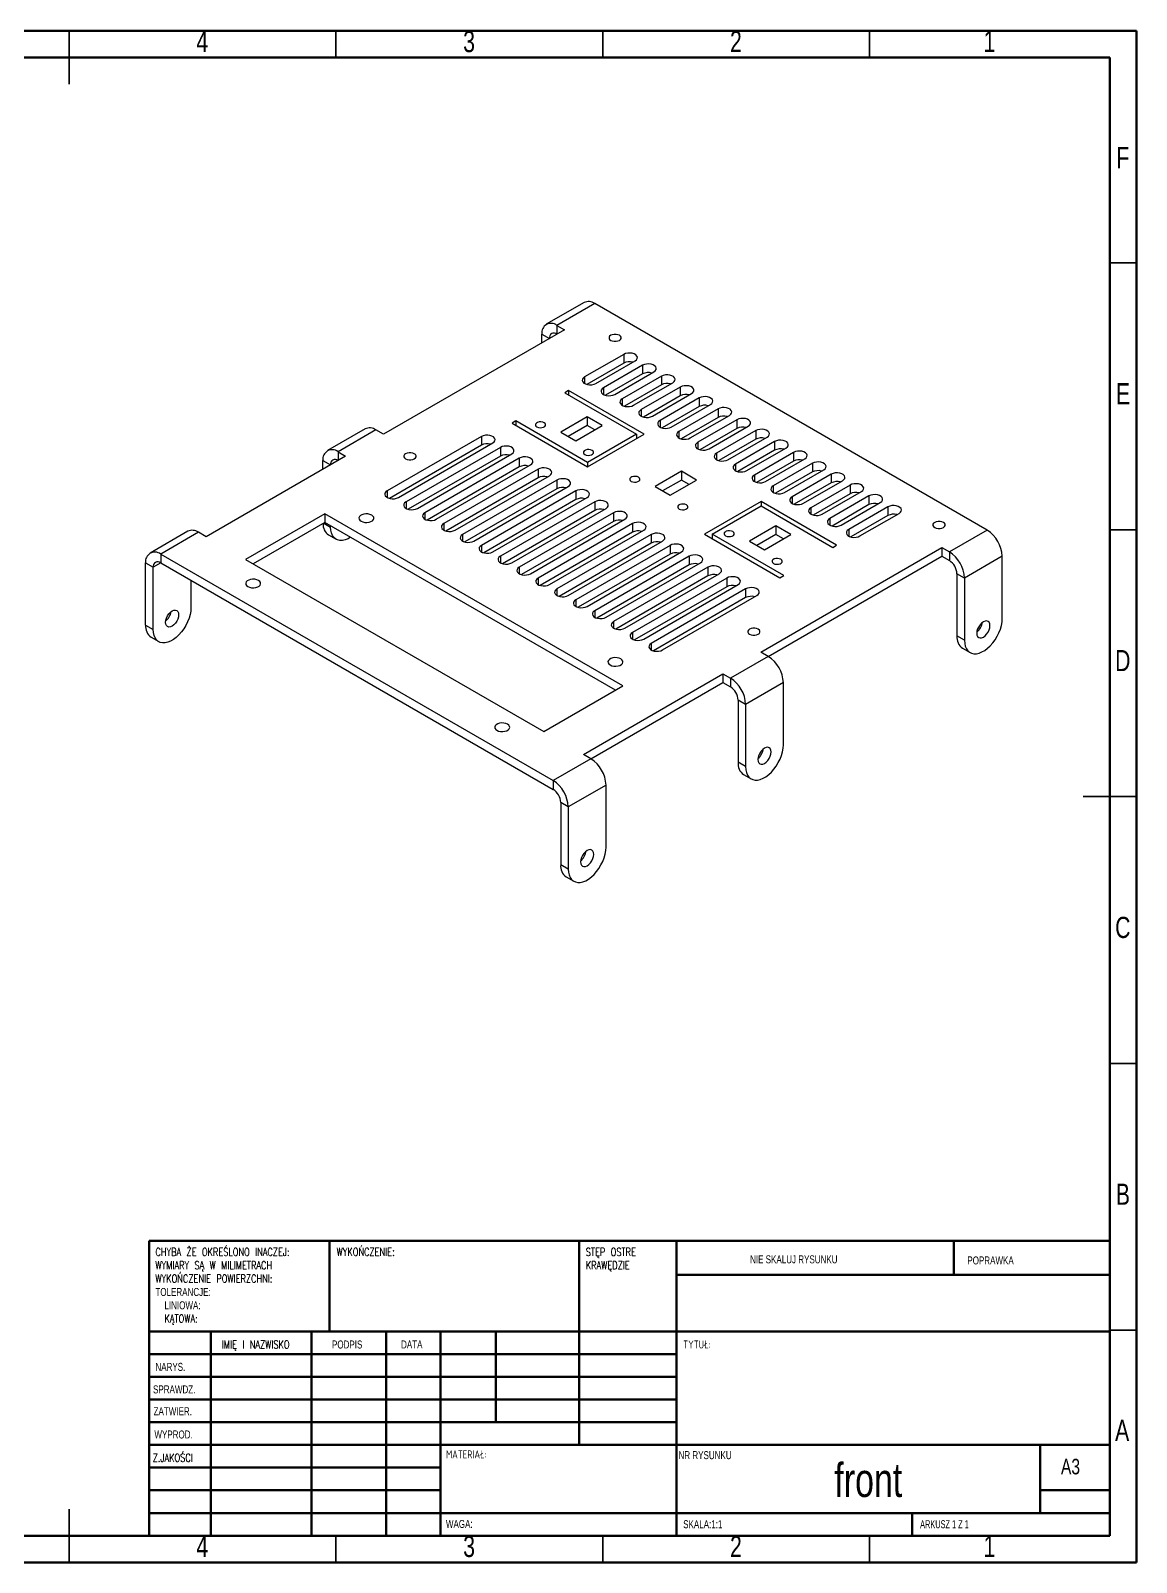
# Model space of a CAD drawing. Header units: millimetres. Extents: x 0 to 415, y 0 to 292.
# Drawn here: x 207.8 to 415, y 5 to 292 of the extents above; entities that cross this region are included whole.
import ezdxf

# ---------------------------------------------------------------- set-up
doc = ezdxf.new("R2010")
doc.units = ezdxf.units.MM
doc.styles.add('SLDTEXTSTYLE0', font='TXT', dxfattribs={"width": 0.75})
doc.styles.add('SLDTEXTSTYLE1', font='TXT', dxfattribs={"width": 0.75, "bigfont": 'bigfont'})
doc.styles.add('SLDTEXTSTYLE2', font='TXT', dxfattribs={"width": 0.6875})

# ---------------------------------------------------------------- blocks, each defined once
blk = doc.blocks.new('SW_NOTE_1')
at = {"color": 0, "linetype": 'Continuous', "lineweight": 0, "char_height": 1.5, "attachment_point": 1}
for s, insert, style in [('CHYBA ŻE OKREŚLONO INACZEJ:', (0, 1.93), 'SLDTEXTSTYLE1'), ('WYMIARY SĄ W MILIMETRACH', (0, -0.57), 'SLDTEXTSTYLE1'), ('WYKOŃCZENIE POWIERZCHNI:', (0, -3.07), 'SLDTEXTSTYLE1'), ('TOLERANCJE:', (0, -5.57), 'SLDTEXTSTYLE0'), ('LINIOWA:', (1.69, -8.07), 'SLDTEXTSTYLE0'), ('KĄTOWA:', (1.69, -10.57), 'SLDTEXTSTYLE1')]:
    blk.add_mtext(s, dxfattribs=dict(at, insert=insert, style=style))
blk = doc.blocks.new('SW_NOTE_2')
at = {"color": 0, "linetype": 'Continuous', "lineweight": 0, "char_height": 1.5, "attachment_point": 1, "style": 'SLDTEXTSTYLE1'}
for s, insert in [('STĘP OSTRE', (0, 1.93)), ('KRAWĘDZIE', (0, -0.57))]:
    blk.add_mtext(s, dxfattribs=dict(at, insert=insert))

msp = doc.modelspace()

# ---------------------------------------------------------------- linework, layer by layer
at = {"color": 7, "linetype": 'Continuous', "lineweight": 70}
for p, q in [((15, 292), (415, 292)), ((415, 292), (415, 5)), ((20, 287), (410, 287)), ((410, 287), (410, 10)), ((410, 10), (20, 10)), ((415, 5), (15, 5))]:
    msp.add_line(p, q, dxfattribs=at)
at = {"color": 7, "linetype": 'Continuous', "lineweight": 35}
for p, q in [((215, 292), (215, 282)), ((215, 287), (215, 292)), ((265, 287), (265, 292)), ((315, 287), (315, 292)), ((365, 287), (365, 292)), ((410, 248.5), (415, 248.5)), ((410, 198.5), (415, 198.5)), ((415, 148.5), (405, 148.5)), ((410, 148.5), (415, 148.5)), ((410, 98.5), (415, 98.5)), ((410, 48.5), (415, 48.5)), ((215, 5), (215, 15)), ((215, 10), (215, 5)), ((265, 10), (265, 5)), ((315, 10), (315, 5)), ((365, 10), (365, 5))]:
    msp.add_line(p, q, dxfattribs=at)
at = {"color": 7, "linetype": 'Continuous', "lineweight": 25}
for p, q in [((311.49495, 241.08087), (304.42388, 236.99883)), ((313.49478, 240.88284), (306.42372, 236.8008)), ((387.03389, 198.42962), (313.49478, 240.88284)), ((307.83793, 235.98439), (273.8968, 216.3906)), ((306.42372, 236.8008), (307.83793, 235.98439)), ((306.42372, 236.8008), (306.42372, 235.16798)), ((303.59529, 235.16745), (305.00904, 234.35131)), ((303.59529, 233.53517), (303.59529, 235.16745)), ((318.93336, 231.36814), (311.59174, 227.12991)), ((318.93336, 229.73506), (312.00626, 225.73613)), ((313.71306, 225.9053), (321.05468, 230.14353)), ((318.93336, 231.36814), (318.93336, 229.73506)), ((311.59174, 227.12991), (311.59174, 225.9053)), ((322.4689, 229.32712), (315.12727, 225.08889)), ((322.4689, 227.69404), (315.5418, 223.69511)), ((317.24859, 223.86428), (324.59022, 228.10251)), ((326.00443, 227.2861), (318.66281, 223.04787)), ((322.4689, 229.32712), (322.4689, 227.69404)), ((326.00443, 227.2861), (326.00443, 225.65302)), ((308.61575, 224.5955), (307.90864, 224.1873)), ((307.90864, 224.1873), (321.34367, 216.43142)), ((322.75788, 216.43142), (308.61575, 224.5955)), ((308.61575, 224.5955), (308.61575, 223.77909)), ((315.12727, 225.08889), (315.12727, 223.86428)), ((326.00443, 225.65302), (319.07733, 221.65409)), ((320.78413, 221.82326), (328.12575, 226.06149)), ((329.53996, 225.24508), (322.19834, 221.00685)), ((324.31966, 219.78224), (331.66128, 224.02047)), ((329.53996, 225.24508), (329.53996, 223.612)), ((318.66281, 223.04787), (318.66281, 221.82326)), ((329.53996, 223.612), (322.61287, 219.61307)), ((333.0755, 223.20406), (325.73387, 218.96583)), ((333.0755, 221.57098), (326.1484, 217.57205)), ((327.85519, 217.74122), (335.19682, 221.97945)), ((336.61103, 221.16304), (329.26941, 216.92481)), ((333.0755, 223.20406), (333.0755, 221.57098)), ((336.61103, 221.16304), (336.61103, 219.52996)), ((298.71625, 218.88064), (298.00914, 218.47244)), ((298.00914, 218.47244), (312.15128, 210.30836)), ((312.15128, 211.12477), (298.71625, 218.88064)), ((298.71625, 218.88064), (298.71625, 218.06423)), ((312.08057, 219.65623), (307.13082, 216.7988)), ((314.909, 218.02341), (312.08057, 219.65623)), ((312.08057, 219.65623), (312.08057, 218.02315)), ((322.19834, 221.00685), (322.19834, 219.78224)), ((325.73387, 218.96583), (325.73387, 217.74122)), ((336.61103, 219.52996), (329.68393, 215.53103)), ((331.39073, 215.7002), (338.73235, 219.93843)), ((340.14656, 219.12202), (332.80494, 214.88379)), ((340.14656, 219.12202), (340.14656, 217.48894)), ((270.48275, 217.40504), (263.41168, 213.323)), ((272.48259, 217.20701), (265.41152, 213.12497)), ((273.8968, 216.3906), (272.48259, 217.20701)), ((292.28158, 215.98239), (274.60391, 205.77729)), ((292.28158, 215.98239), (292.28158, 214.34931)), ((307.13082, 216.7988), (309.95925, 215.16599)), ((312.08057, 218.02315), (308.54527, 215.98226)), ((309.95925, 215.16599), (314.909, 218.02341)), ((313.49455, 217.20687), (312.08057, 218.02315)), ((321.34367, 216.43142), (312.15128, 211.12477)), ((312.15128, 210.30836), (322.75788, 216.43142)), ((321.34367, 216.43142), (321.34367, 215.61501)), ((329.26941, 216.92481), (329.26941, 215.7002)), ((340.14656, 217.48894), (333.21947, 213.49001)), ((334.92626, 213.65918), (342.26789, 217.89741)), ((343.6821, 217.081), (336.34048, 212.84277)), ((343.6821, 215.44792), (336.755, 211.44899)), ((338.4618, 211.61816), (345.80342, 215.85639)), ((343.6821, 217.081), (343.6821, 215.44792)), ((265.41152, 213.12497), (266.82574, 212.30856)), ((265.41152, 213.12497), (265.41152, 211.49215)), ((292.28158, 214.34931), (275.01843, 204.38351)), ((276.72523, 204.55268), (294.4029, 214.75778)), ((295.81711, 213.94137), (278.13944, 203.73627)), ((280.26076, 202.51166), (297.93843, 212.71676)), ((295.81711, 213.94137), (295.81711, 212.30829)), ((332.80494, 214.88379), (332.80494, 213.65918)), ((336.34048, 212.84277), (336.34048, 211.61816)), ((347.21763, 215.03998), (339.87601, 210.80175)), ((347.21763, 213.4069), (340.29053, 209.40797)), ((341.99733, 209.57714), (349.33895, 213.81537)), ((350.75317, 212.99896), (343.41154, 208.76073)), ((347.21763, 215.03998), (347.21763, 213.4069)), ((350.75317, 212.99896), (350.75317, 211.36588)), ((266.82574, 212.30856), (240.66278, 197.20501)), ((262.58309, 211.49162), (263.99685, 210.67548)), ((262.58309, 209.85933), (262.58309, 211.49162)), ((295.81711, 212.30829), (278.55397, 202.34249)), ((299.35265, 211.90035), (281.67498, 201.69525)), ((299.35265, 210.26727), (282.0895, 200.30147)), ((283.7963, 200.47064), (301.47397, 210.67574)), ((302.88818, 209.85933), (285.21051, 199.65423)), ((299.35265, 211.90035), (299.35265, 210.26727)), ((302.88818, 209.85933), (302.88818, 208.22625)), ((312.15128, 211.12477), (312.15128, 210.30836)), ((339.87601, 210.80175), (339.87601, 209.57714)), ((350.75317, 211.36588), (343.82607, 207.36695)), ((345.53286, 207.53612), (352.87449, 211.77434)), ((354.2887, 210.95794), (346.94708, 206.71971)), ((349.0684, 205.4951), (356.41002, 209.73332)), ((354.2887, 210.95794), (354.2887, 209.32486)), ((302.88818, 208.22625), (285.62504, 198.26045)), ((287.33183, 198.42962), (305.0095, 208.63472)), ((306.42372, 207.81831), (288.74605, 197.61321)), ((306.42372, 207.81831), (306.42372, 206.18523)), ((329.75824, 209.45113), (324.80849, 206.5937)), ((329.75824, 207.81805), (326.22294, 205.77716)), ((327.63692, 204.96088), (332.58667, 207.81831)), ((332.58667, 207.81831), (329.75824, 209.45113)), ((329.75824, 209.45113), (329.75824, 207.81805)), ((331.17222, 207.00177), (329.75824, 207.81805)), ((343.41154, 208.76073), (343.41154, 207.53612)), ((346.94708, 206.71971), (346.94708, 205.4951)), ((354.2887, 209.32486), (347.3616, 205.32593)), ((357.82423, 208.91692), (350.48261, 204.67869)), ((357.82423, 207.28383), (350.89714, 203.28491)), ((352.60393, 203.45408), (359.94555, 207.6923)), ((361.35977, 206.8759), (354.01815, 202.63767)), ((357.82423, 208.91692), (357.82423, 207.28383)), ((361.35977, 206.8759), (361.35977, 205.24281)), ((274.60391, 205.77729), (274.60391, 204.55268)), ((306.42372, 206.18523), (289.16057, 196.21943)), ((290.86737, 196.3886), (308.54504, 206.5937)), ((309.95925, 205.77729), (292.28158, 195.57219)), ((309.95925, 204.14421), (292.6961, 194.17841)), ((294.4029, 194.34758), (312.08057, 204.55268)), ((309.95925, 205.77729), (309.95925, 204.14421)), ((324.80849, 206.5937), (327.63692, 204.96088)), ((350.48261, 204.67869), (350.48261, 203.45408)), ((361.35977, 205.24281), (354.43267, 201.24389)), ((356.13947, 201.41306), (363.48109, 205.65128)), ((364.8953, 204.83488), (357.55368, 200.59665)), ((364.8953, 204.83488), (364.8953, 203.20179)), ((262.93665, 201.49115), (248.08741, 192.91886)), ((318.79808, 169.24303), (262.93665, 201.49115)), ((262.93665, 201.49115), (262.93665, 199.85807)), ((278.13944, 203.73627), (278.13944, 202.51166)), ((281.67498, 201.69525), (281.67498, 200.47064)), ((313.49478, 203.73627), (295.81711, 193.53117)), ((313.49478, 202.10319), (296.23164, 192.13739)), ((297.93843, 192.30656), (315.6161, 202.51166)), ((317.03032, 201.69525), (299.35265, 191.49015)), ((313.49478, 203.73627), (313.49478, 202.10319)), ((317.03032, 201.69525), (317.03032, 200.06217)), ((344.67819, 203.77709), (334.07159, 197.65403)), ((335.4858, 197.65403), (344.67819, 202.96068)), ((358.82033, 195.61301), (344.67819, 203.77709)), ((344.67819, 203.77709), (344.67819, 202.96068)), ((344.67819, 202.96068), (358.11322, 195.20481)), ((354.01815, 202.63767), (354.01815, 201.41306)), ((364.8953, 203.20179), (357.9682, 199.20287)), ((359.675, 199.37204), (367.01662, 203.61026)), ((368.43084, 202.79386), (361.08921, 198.55563)), ((368.43084, 201.16077), (361.50374, 197.16185)), ((363.21053, 197.33102), (370.55216, 201.56924)), ((368.43084, 202.79386), (368.43084, 201.16077)), ((237.24873, 198.21945), (230.17767, 194.13741)), ((262.93665, 199.85807), (249.50185, 192.10232)), ((262.7314, 199.73958), (263.99731, 199.00879)), ((317.38364, 168.42649), (262.93665, 199.85807)), ((263.99731, 199.00879), (263.99731, 199.24576)), ((285.21051, 199.65423), (285.21051, 198.42962)), ((317.03032, 200.06217), (299.76717, 190.09637)), ((301.47397, 190.26554), (319.15164, 200.47064)), ((320.56585, 199.65423), (302.88818, 189.44913)), ((305.0095, 188.22452), (322.68717, 198.42962)), ((320.56585, 199.65423), (320.56585, 198.02115)), ((347.43591, 199.24603), (342.48616, 196.3886)), ((350.26434, 197.61321), (347.43591, 199.24603)), ((347.43591, 199.24603), (347.43591, 197.61295)), ((357.55368, 200.59665), (357.55368, 199.37204)), ((361.08921, 198.55563), (361.08921, 197.33102)), ((387.03389, 198.42962), (379.96282, 194.34758)), ((239.24857, 198.02142), (232.1775, 193.93937)), ((240.66278, 197.20501), (239.24857, 198.02142)), ((263.61883, 197.53598), (265.03305, 196.71957)), ((288.74605, 197.61321), (288.74605, 196.3886)), ((292.28158, 195.57219), (292.28158, 194.34758)), ((320.56585, 198.02115), (303.30271, 188.05535)), ((324.10138, 197.61321), (306.42372, 187.40811)), ((324.10138, 195.98013), (306.83824, 186.01433)), ((308.54504, 186.1835), (326.22271, 196.3886)), ((327.63692, 195.57219), (309.95925, 185.36709)), ((324.10138, 197.61321), (324.10138, 195.98013)), ((327.63692, 195.57219), (327.63692, 193.93911)), ((334.07159, 197.65403), (348.21373, 189.48995)), ((348.92083, 189.89815), (335.4858, 197.65403)), ((335.4858, 197.65403), (335.4858, 196.83762)), ((342.48616, 196.3886), (345.31459, 194.75578)), ((347.43591, 197.61295), (343.9006, 195.57206)), ((345.31459, 194.75578), (350.26434, 197.61321)), ((348.84989, 196.79667), (347.43591, 197.61295)), ((358.11322, 195.20481), (358.82033, 195.61301)), ((232.1775, 193.93937), (232.1775, 192.30629)), ((232.1775, 193.93937), (305.71661, 151.48615)), ((248.08741, 192.91886), (303.94884, 160.67074)), ((295.81711, 193.53117), (295.81711, 192.30656)), ((327.63692, 193.93911), (310.37377, 183.97331)), ((312.08057, 184.14248), (329.75824, 194.34758)), ((331.17245, 193.53117), (313.49478, 183.32607)), ((331.17245, 193.53117), (331.17245, 191.89809)), ((344.60748, 175.57019), (378.54861, 195.16399)), ((346.02192, 174.75365), (378.54861, 193.53091)), ((378.54861, 195.16399), (379.96282, 194.34758)), ((378.54861, 195.16399), (378.54861, 193.53091)), ((378.54861, 193.53091), (379.96282, 192.7145)), ((379.96282, 194.34758), (379.96282, 192.7145)), ((389.86232, 193.53064), (382.79125, 189.4486)), ((389.86232, 181.86422), (389.86232, 193.53064)), ((229.34908, 192.30603), (230.76329, 191.48962)), ((229.34908, 180.63961), (229.34908, 192.30603)), ((232.17773, 192.30616), (230.76329, 191.48962)), ((230.76329, 179.8232), (230.76329, 191.48962)), ((232.1775, 192.30629), (305.71661, 149.85307)), ((299.35265, 191.49015), (299.35265, 190.26554)), ((302.88818, 189.44913), (302.88818, 188.22452)), ((331.17245, 191.89809), (313.90931, 181.93229)), ((315.6161, 182.10146), (333.29377, 192.30656)), ((334.70799, 191.49015), (317.03032, 181.28505)), ((334.70799, 189.85707), (317.44484, 179.89127)), ((319.15164, 180.06044), (336.82931, 190.26554)), ((338.24352, 189.44913), (320.56585, 179.24403)), ((334.70799, 191.49015), (334.70799, 189.85707)), ((338.24352, 189.44913), (338.24352, 187.81605)), ((348.21373, 189.48995), (348.92083, 189.89815)), ((382.79125, 189.4486), (381.37703, 190.26501)), ((381.37703, 190.26501), (381.37703, 178.59859)), ((382.79125, 189.4486), (382.79125, 177.78218)), ((237.83436, 189.04066), (237.83436, 183.90524)), ((306.42372, 187.40811), (306.42372, 186.1835)), ((338.24352, 187.81605), (320.98038, 177.85025)), ((322.68717, 178.01942), (340.36484, 188.22452)), ((341.77905, 187.40811), (324.10138, 177.20301)), ((341.77905, 187.40811), (341.77905, 185.77503)), ((309.95925, 185.36709), (309.95925, 184.14248)), ((341.77905, 185.77503), (324.51591, 175.80923)), ((326.22271, 175.9784), (343.90037, 186.1835)), ((313.49478, 183.32607), (313.49478, 182.10146)), ((317.03032, 181.28505), (317.03032, 180.06044)), ((229.34908, 180.63961), (230.76329, 179.8232)), ((230.38481, 178.35039), (231.79903, 177.53398)), ((320.56585, 179.24403), (320.56585, 178.01942)), ((382.79125, 177.78218), (381.37703, 178.59859)), ((324.10138, 177.20301), (324.10138, 175.9784)), ((346.0217, 174.75378), (344.60748, 175.57019)), ((382.41277, 176.30937), (383.82698, 175.49296)), ((346.0217, 174.75378), (338.95063, 170.67174)), ((311.37346, 156.3846), (337.53641, 171.48815)), ((312.78791, 155.56806), (337.53641, 169.85507)), ((337.53641, 171.48815), (338.95063, 170.67174)), ((337.53641, 171.48815), (337.53641, 169.85507)), ((337.53641, 169.85507), (338.95063, 169.03866)), ((338.95063, 170.67174), (338.95063, 169.03866)), ((348.85012, 169.8548), (341.77905, 165.77276)), ((348.85012, 158.18839), (348.85012, 169.8548)), ((303.94884, 160.67074), (318.79808, 169.24303)), ((341.77905, 165.77276), (340.36484, 166.58917)), ((340.36484, 166.58917), (340.36484, 154.92275)), ((341.77905, 165.77276), (341.77905, 154.10635)), ((312.78768, 155.56819), (305.71661, 151.48615)), ((312.78768, 155.56819), (311.37346, 156.3846)), ((341.77905, 154.10635), (340.36484, 154.92275)), ((341.40058, 152.63353), (342.81479, 151.81712)), ((305.71661, 151.48615), (305.71661, 149.85307)), ((315.6161, 150.66921), (308.54504, 146.58717)), ((315.6161, 139.0028), (315.6161, 150.66921)), ((308.54504, 146.58717), (307.13082, 147.40358)), ((307.13082, 147.40358), (307.13082, 135.73716)), ((308.54504, 146.58717), (308.54504, 134.92076)), ((308.54504, 134.92076), (307.13082, 135.73716)), ((308.16656, 133.44794), (309.58077, 132.63153))]:
    msp.add_line(p, q, dxfattribs=at)
at = {"color": 7, "linetype": 'Continuous', "lineweight": 50}
for p, q in [((230, 65.25), (410, 65.25)), ((230, 65.25), (230, 10)), ((263.8, 48.25), (263.8, 65.25)), ((310.6, 65.25), (310.6, 27)), ((328.8, 65.25), (328.8, 10)), ((380.8, 58.875), (380.8, 65.25)), ((410, 58.875), (328.8, 58.875)), ((410, 48.25), (230, 48.25)), ((241.56416, 48.25), (241.56416, 10)), ((260.44225, 48.25), (260.44225, 10)), ((274.39893, 48.25), (274.39893, 10)), ((284.6, 10), (284.6, 48.25)), ((295, 31.25), (295, 48.25)), ((328.8, 44), (230, 44)), ((328.8, 39.75), (230, 39.75)), ((328.8, 35.5), (230, 35.5)), ((328.8, 31.25), (230, 31.25)), ((284.6, 27), (230, 27)), ((284.6, 27), (410, 27)), ((397, 14.25), (397, 27)), ((284.6, 22.74993), (230, 22.74993)), ((284.6, 18.5), (230, 18.5)), ((410, 18.5), (397, 18.5)), ((230, 14.25), (410, 14.25)), ((373, 10), (373, 14.25))]:
    msp.add_line(p, q, dxfattribs=at)
at = {"color": 7, "linetype": 'Continuous', "lineweight": 25, "flags": 128}
for points in [[(316.50719, 233.99505), (316.79827, 233.87296), (317.14046, 233.80878), (317.50026, 233.80878), (317.84245, 233.87296), (318.13354, 233.99505), (318.34502, 234.16309), (318.45621, 234.36063), (318.45621, 234.56834), (318.34502, 234.76588), (318.13354, 234.93392), (317.84245, 235.05601), (317.50026, 235.12019), (317.14046, 235.12019), (316.79827, 235.05601), (316.50719, 234.93392), (316.29571, 234.76588), (316.18452, 234.56834), (316.18452, 234.36063), (316.29571, 234.16309), (316.50719, 233.99505)], [(321.05468, 230.14353), (321.31054, 230.34084), (321.45974, 230.57177), (321.4902, 230.81761), (321.39945, 231.05845), (321.19483, 231.27477), (320.89294, 231.44905), (320.51822, 231.56717), (320.10103, 231.61956), (319.67517, 231.60198), (319.27515, 231.51584), (318.93336, 231.36814)], [(311.59174, 227.12991), (311.33588, 226.9326), (311.18668, 226.70167), (311.15622, 226.45583), (311.24697, 226.21499), (311.45159, 225.99867), (311.75348, 225.82439), (312.1282, 225.70627), (312.54539, 225.65388), (312.97125, 225.67146), (313.37127, 225.7576), (313.71306, 225.9053)], [(324.59022, 228.10251), (324.84607, 228.29982), (324.99528, 228.53075), (325.02573, 228.77659), (324.93498, 229.01743), (324.73037, 229.23375), (324.42847, 229.40803), (324.05375, 229.52615), (323.63656, 229.57854), (323.21071, 229.56096), (322.81068, 229.47482), (322.4689, 229.32712)], [(328.12575, 226.06149), (328.38161, 226.2588), (328.53081, 226.48973), (328.56127, 226.73557), (328.47051, 226.9764), (328.2659, 227.19273), (327.96401, 227.36701), (327.58929, 227.48513), (327.1721, 227.53752), (326.74624, 227.51994), (326.34622, 227.4338), (326.00443, 227.2861)], [(315.12727, 225.08889), (314.87141, 224.89158), (314.72221, 224.66065), (314.69175, 224.41481), (314.78251, 224.17397), (314.98712, 223.95765), (315.28902, 223.78337), (315.66374, 223.66525), (316.08092, 223.61286), (316.50678, 223.63044), (316.90681, 223.71657), (317.24859, 223.86428)], [(331.66128, 224.02047), (331.91714, 224.21778), (332.06634, 224.44871), (332.0968, 224.69455), (332.00605, 224.93538), (331.80144, 225.15171), (331.49954, 225.32599), (331.12482, 225.44411), (330.70763, 225.4965), (330.28178, 225.47891), (329.88175, 225.39278), (329.53996, 225.24508)], [(318.66281, 223.04787), (318.40695, 222.85056), (318.25775, 222.61963), (318.22729, 222.37379), (318.31804, 222.13295), (318.52266, 221.91663), (318.82455, 221.74235), (319.19927, 221.62423), (319.61646, 221.57184), (320.04231, 221.58942), (320.44234, 221.67555), (320.78413, 221.82326)], [(335.19682, 221.97945), (335.45268, 222.17676), (335.60188, 222.40769), (335.63234, 222.65353), (335.54158, 222.89436), (335.33697, 223.11069), (335.03507, 223.28497), (334.66035, 223.40309), (334.24317, 223.45548), (333.81731, 223.43789), (333.41728, 223.35176), (333.0755, 223.20406)], [(338.73235, 219.93843), (338.98821, 220.13574), (339.13741, 220.36667), (339.16787, 220.61251), (339.07712, 220.85334), (338.8725, 221.06967), (338.57061, 221.24395), (338.19589, 221.36207), (337.7787, 221.41446), (337.35284, 221.39687), (336.95282, 221.31074), (336.61103, 221.16304)], [(302.67605, 217.77849), (302.94631, 217.66924), (303.265, 217.61995), (303.59368, 217.63655), (303.8927, 217.71704), (304.126, 217.85172), (304.26543, 218.02434), (304.29419, 218.21408), (304.20879, 218.39806), (304.01955, 218.55408), (303.74929, 218.66333), (303.4306, 218.71262), (303.10192, 218.69602), (302.8029, 218.61553), (302.56961, 218.48085), (302.43017, 218.30823), (302.40142, 218.11849), (302.48681, 217.93451), (302.67605, 217.77849)], [(322.19834, 221.00685), (321.94248, 220.80954), (321.79328, 220.57861), (321.76282, 220.33277), (321.85358, 220.09193), (322.05819, 219.87561), (322.36008, 219.70133), (322.7348, 219.58321), (323.15199, 219.53082), (323.57785, 219.5484), (323.97787, 219.63453), (324.31966, 219.78224)], [(325.73387, 218.96583), (325.47802, 218.76852), (325.32881, 218.53759), (325.29836, 218.29175), (325.38911, 218.05091), (325.59372, 217.83459), (325.89562, 217.66031), (326.27034, 217.54219), (326.68753, 217.4898), (327.11338, 217.50738), (327.51341, 217.59351), (327.85519, 217.74122)], [(342.26789, 217.89741), (342.52374, 218.09471), (342.67295, 218.32564), (342.7034, 218.57149), (342.61265, 218.81232), (342.40804, 219.02865), (342.10614, 219.20293), (341.73142, 219.32105), (341.31423, 219.37344), (340.88838, 219.35585), (340.48835, 219.26972), (340.14656, 219.12202)], [(294.4029, 214.75778), (294.65876, 214.95509), (294.80796, 215.18602), (294.83842, 215.43186), (294.74766, 215.6727), (294.54305, 215.88902), (294.24116, 216.0633), (293.86644, 216.18142), (293.44925, 216.23381), (293.02339, 216.21623), (292.62337, 216.1301), (292.28158, 215.98239)], [(329.26941, 216.92481), (329.01355, 216.7275), (328.86435, 216.49657), (328.83389, 216.25073), (328.92464, 216.00989), (329.12926, 215.79357), (329.43115, 215.61929), (329.80587, 215.50117), (330.22306, 215.44878), (330.64892, 215.46636), (331.04894, 215.55249), (331.39073, 215.7002)], [(345.80342, 215.85639), (346.05928, 216.05369), (346.20848, 216.28462), (346.23894, 216.53047), (346.14818, 216.7713), (345.94357, 216.98762), (345.64168, 217.16191), (345.26696, 217.28003), (344.84977, 217.33242), (344.42391, 217.31483), (344.02389, 217.2287), (343.6821, 217.081)], [(349.33895, 213.81537), (349.59481, 214.01267), (349.74401, 214.2436), (349.77447, 214.48945), (349.68372, 214.73028), (349.4791, 214.9466), (349.17721, 215.12089), (348.80249, 215.23901), (348.3853, 215.2914), (347.95944, 215.27381), (347.55942, 215.18768), (347.21763, 215.03998)], [(278.07169, 211.80671), (278.36278, 211.68463), (278.70497, 211.62044), (279.06477, 211.62044), (279.40696, 211.68463), (279.69804, 211.80671), (279.90953, 211.97475), (280.02071, 212.17229), (280.02071, 212.38), (279.90953, 212.57754), (279.69804, 212.74558), (279.40696, 212.86767), (279.06477, 212.93185), (278.70497, 212.93185), (278.36278, 212.86767), (278.07169, 212.74558), (277.86021, 212.57754), (277.74903, 212.38), (277.74903, 212.17229), (277.86021, 211.97475), (278.07169, 211.80671)], [(297.93843, 212.71676), (298.19429, 212.91407), (298.34349, 213.145), (298.37395, 213.39084), (298.2832, 213.63168), (298.07859, 213.848), (297.77669, 214.02228), (297.40197, 214.1404), (296.98478, 214.19279), (296.55893, 214.17521), (296.1589, 214.08908), (295.81711, 213.94137)], [(311.65631, 212.5943), (311.92657, 212.48505), (312.24526, 212.43576), (312.57394, 212.45236), (312.87295, 212.53285), (313.10625, 212.66753), (313.24569, 212.84015), (313.27444, 213.02989), (313.18905, 213.21387), (312.99981, 213.36989), (312.72954, 213.47913), (312.41085, 213.52843), (312.08218, 213.51183), (311.78316, 213.43134), (311.54986, 213.29666), (311.41043, 213.12404), (311.38167, 212.9343), (311.46706, 212.75032), (311.65631, 212.5943)], [(332.80494, 214.88379), (332.54908, 214.68648), (332.39988, 214.45555), (332.36942, 214.20971), (332.46018, 213.96887), (332.66479, 213.75255), (332.96669, 213.57827), (333.34141, 213.46015), (333.75859, 213.40776), (334.18445, 213.42534), (334.58448, 213.51147), (334.92626, 213.65918)], [(336.34048, 212.84277), (336.08462, 212.64546), (335.93542, 212.41453), (335.90496, 212.16869), (335.99571, 211.92785), (336.20032, 211.71153), (336.50222, 211.53725), (336.87694, 211.41913), (337.29413, 211.36674), (337.71998, 211.38432), (338.12001, 211.47045), (338.4618, 211.61816)], [(352.87449, 211.77434), (353.13035, 211.97165), (353.27955, 212.20258), (353.31, 212.44843), (353.21925, 212.68926), (353.01464, 212.90558), (352.71274, 213.07986), (352.33802, 213.19799), (351.92084, 213.25038), (351.49498, 213.23279), (351.09495, 213.14666), (350.75317, 212.99896)], [(301.47397, 210.67574), (301.72983, 210.87305), (301.87903, 211.10398), (301.90949, 211.34982), (301.81873, 211.59066), (301.61412, 211.80698), (301.31222, 211.98126), (300.9375, 212.09938), (300.52032, 212.15177), (300.09446, 212.13419), (299.69443, 212.04806), (299.35265, 211.90035)], [(305.0095, 208.63472), (305.26536, 208.83203), (305.41456, 209.06296), (305.44502, 209.3088), (305.35427, 209.54964), (305.14965, 209.76596), (304.84776, 209.94024), (304.47304, 210.05836), (304.05585, 210.11075), (303.62999, 210.09317), (303.22997, 210.00704), (302.88818, 209.85933)], [(339.87601, 210.80175), (339.62015, 210.60444), (339.47095, 210.37351), (339.44049, 210.12767), (339.53125, 209.88683), (339.73586, 209.67051), (340.03775, 209.49623), (340.41247, 209.37811), (340.82966, 209.32572), (341.25552, 209.3433), (341.65554, 209.42943), (341.99733, 209.57714)], [(356.41002, 209.73332), (356.66588, 209.93063), (356.81508, 210.16156), (356.84554, 210.40741), (356.75479, 210.64824), (356.55017, 210.86456), (356.24828, 211.03884), (355.87356, 211.15696), (355.45637, 211.20936), (355.03051, 211.19177), (354.63049, 211.10564), (354.2887, 210.95794)], [(308.54504, 206.5937), (308.80089, 206.79101), (308.9501, 207.02194), (308.98055, 207.26778), (308.8898, 207.50862), (308.68519, 207.72494), (308.38329, 207.89922), (308.00857, 208.01734), (307.59138, 208.06973), (307.16553, 208.05215), (306.7655, 207.96602), (306.42372, 207.81831)], [(320.35372, 207.57339), (320.62398, 207.46414), (320.94267, 207.41485), (321.27135, 207.43145), (321.57037, 207.51194), (321.80366, 207.64662), (321.9431, 207.81924), (321.97186, 208.00898), (321.88646, 208.19296), (321.69722, 208.34898), (321.42696, 208.45822), (321.10827, 208.50752), (320.77959, 208.49092), (320.48057, 208.41043), (320.24728, 208.27575), (320.10784, 208.10313), (320.07909, 207.91339), (320.16448, 207.72941), (320.35372, 207.57339)], [(343.41154, 208.76073), (343.15569, 208.56342), (343.00648, 208.33249), (342.97603, 208.08665), (343.06678, 207.84581), (343.27139, 207.62949), (343.57329, 207.45521), (343.94801, 207.33709), (344.3652, 207.2847), (344.79105, 207.30228), (345.19108, 207.38841), (345.53286, 207.53612)], [(346.94708, 206.71971), (346.69122, 206.5224), (346.54202, 206.29147), (346.51156, 206.04563), (346.60231, 205.80479), (346.80693, 205.58847), (347.10882, 205.41419), (347.48354, 205.29607), (347.90073, 205.24368), (348.32659, 205.26126), (348.72661, 205.34739), (349.0684, 205.4951)], [(359.94555, 207.6923), (360.20141, 207.88961), (360.35061, 208.12054), (360.38107, 208.36639), (360.29032, 208.60722), (360.08571, 208.82354), (359.78381, 208.99782), (359.40909, 209.11594), (358.9919, 209.16834), (358.56605, 209.15075), (358.16602, 209.06462), (357.82423, 208.91692)], [(363.48109, 205.65128), (363.73695, 205.84859), (363.88615, 206.07952), (363.91661, 206.32536), (363.82585, 206.5662), (363.62124, 206.78252), (363.31934, 206.9568), (362.94462, 207.07492), (362.52744, 207.12732), (362.10158, 207.10973), (361.70155, 207.0236), (361.35977, 206.8759)], [(274.60391, 205.77729), (274.34805, 205.57998), (274.19885, 205.34905), (274.16839, 205.10321), (274.25915, 204.86237), (274.46376, 204.64605), (274.76565, 204.47177), (275.14037, 204.35365), (275.55756, 204.30126), (275.98342, 204.31884), (276.38344, 204.40498), (276.72523, 204.55268)], [(312.08057, 204.55268), (312.33643, 204.74999), (312.48563, 204.98092), (312.51609, 205.22676), (312.42533, 205.4676), (312.22072, 205.68392), (311.91883, 205.8582), (311.54411, 205.97632), (311.12692, 206.02871), (310.70106, 206.01113), (310.30104, 205.925), (309.95925, 205.77729)], [(315.6161, 202.51166), (315.87196, 202.70897), (316.02116, 202.9399), (316.05162, 203.18574), (315.96087, 203.42658), (315.75626, 203.6429), (315.45436, 203.81718), (315.07964, 203.9353), (314.66245, 203.98769), (314.2366, 203.97011), (313.83657, 203.88398), (313.49478, 203.73627)], [(350.48261, 204.67869), (350.22675, 204.48138), (350.07755, 204.25045), (350.04709, 204.00461), (350.13785, 203.76377), (350.34246, 203.54745), (350.64436, 203.37317), (351.01908, 203.25505), (351.43626, 203.20266), (351.86212, 203.22024), (352.26215, 203.30637), (352.60393, 203.45408)], [(367.01662, 203.61026), (367.27248, 203.80757), (367.42168, 204.0385), (367.45214, 204.28434), (367.36139, 204.52518), (367.15677, 204.7415), (366.85488, 204.91578), (366.48016, 205.0339), (366.06297, 205.0863), (365.63711, 205.06871), (365.23709, 204.98258), (364.8953, 204.83488)], [(269.72487, 200.10326), (270.04387, 199.9654), (270.41723, 199.88501), (270.8147, 199.8686), (271.20407, 199.9175), (271.55381, 200.02774), (271.83558, 200.1904), (272.02655, 200.3923), (272.11126, 200.61708), (272.08283, 200.84654), (271.94357, 201.06207), (271.70477, 201.24623), (271.38577, 201.38408), (271.01241, 201.46447), (270.61495, 201.48088), (270.22557, 201.43199), (269.87583, 201.32174), (269.59407, 201.15908), (269.40309, 200.95718), (269.31839, 200.7324), (269.34682, 200.50295), (269.48607, 200.28741), (269.72487, 200.10326)], [(278.13944, 203.73627), (277.88359, 203.53896), (277.73438, 203.30803), (277.70393, 203.06219), (277.79468, 202.82135), (277.99929, 202.60503), (278.30119, 202.43075), (278.67591, 202.31263), (279.0931, 202.26024), (279.51895, 202.27782), (279.91898, 202.36396), (280.26076, 202.51166)], [(281.67498, 201.69525), (281.41912, 201.49794), (281.26992, 201.26701), (281.23946, 201.02117), (281.33021, 200.78033), (281.53483, 200.56401), (281.83672, 200.38973), (282.21144, 200.27161), (282.62863, 200.21922), (283.05449, 200.2368), (283.45451, 200.32294), (283.7963, 200.47064)], [(319.15164, 200.47064), (319.4075, 200.66795), (319.5567, 200.89888), (319.58716, 201.14472), (319.4964, 201.38556), (319.29179, 201.60188), (318.98989, 201.77616), (318.61517, 201.89428), (318.19799, 201.94667), (317.77213, 201.92909), (317.3721, 201.84296), (317.03032, 201.69525)], [(329.33398, 202.3892), (329.60424, 202.27995), (329.92293, 202.23066), (330.2516, 202.24726), (330.55062, 202.32775), (330.78392, 202.46243), (330.92336, 202.63505), (330.95211, 202.82479), (330.86672, 203.00877), (330.67748, 203.16479), (330.40721, 203.27403), (330.08852, 203.32333), (329.75985, 203.30673), (329.46083, 203.22623), (329.22753, 203.09155), (329.0881, 202.91893), (329.05934, 202.72919), (329.14473, 202.54522), (329.33398, 202.3892)], [(354.01815, 202.63767), (353.76229, 202.44036), (353.61309, 202.20943), (353.58263, 201.96359), (353.67338, 201.72275), (353.87799, 201.50643), (354.17989, 201.33215), (354.55461, 201.21403), (354.9718, 201.16164), (355.39765, 201.17922), (355.79768, 201.26535), (356.13947, 201.41306)], [(370.55216, 201.56924), (370.80801, 201.76655), (370.95722, 201.99748), (370.98767, 202.24332), (370.89692, 202.48416), (370.69231, 202.70048), (370.39041, 202.87476), (370.01569, 202.99288), (369.5985, 203.04527), (369.17265, 203.02769), (368.77262, 202.94156), (368.43084, 202.79386)], [(267.73299, 197.0892), (267.26863, 196.826), (266.74611, 196.6153), (266.24117, 196.50366), (265.76508, 196.49358), (265.32847, 196.58527), (264.94111, 196.7767), (264.61165, 197.06357), (264.34744, 197.4395), (264.15438, 197.89607), (264.0368, 198.42309), (263.99731, 199.00879)], [(285.21051, 199.65423), (284.95465, 199.45692), (284.80545, 199.22599), (284.77499, 198.98015), (284.86575, 198.73931), (285.07036, 198.52299), (285.37226, 198.34871), (285.74698, 198.23059), (286.16416, 198.1782), (286.59002, 198.19578), (286.99005, 198.28192), (287.33183, 198.42962)], [(322.68717, 198.42962), (322.94303, 198.62693), (323.09223, 198.85786), (323.12269, 199.1037), (323.03194, 199.34454), (322.82732, 199.56086), (322.52543, 199.73514), (322.15071, 199.85326), (321.73352, 199.90565), (321.30766, 199.88807), (320.90764, 199.80194), (320.56585, 199.65423)], [(338.03139, 197.36829), (338.30165, 197.25904), (338.62034, 197.20975), (338.94902, 197.22635), (339.24804, 197.30684), (339.48133, 197.44152), (339.62077, 197.61414), (339.64952, 197.80388), (339.56413, 197.98786), (339.37489, 198.14388), (339.10463, 198.25312), (338.78594, 198.30242), (338.45726, 198.28582), (338.15824, 198.20532), (337.92495, 198.07065), (337.78551, 197.89802), (337.75675, 197.70828), (337.84215, 197.52431), (338.03139, 197.36829)], [(357.55368, 200.59665), (357.29782, 200.39934), (357.14862, 200.16841), (357.11816, 199.92257), (357.20892, 199.68173), (357.41353, 199.46541), (357.71542, 199.29113), (358.09014, 199.17301), (358.50733, 199.12062), (358.93319, 199.1382), (359.33321, 199.22433), (359.675, 199.37204)], [(361.08921, 198.55563), (360.83336, 198.35832), (360.68415, 198.12739), (360.6537, 197.88155), (360.74445, 197.64071), (360.94906, 197.42439), (361.25096, 197.25011), (361.62568, 197.13199), (362.04287, 197.0796), (362.46872, 197.09718), (362.86875, 197.18331), (363.21053, 197.33102)], [(377.21193, 198.95095), (377.50301, 198.82887), (377.8452, 198.76468), (378.205, 198.76468), (378.54719, 198.82887), (378.83827, 198.95095), (379.04976, 199.11899), (379.16094, 199.31654), (379.16094, 199.52424), (379.04976, 199.72178), (378.83827, 199.88982), (378.54719, 200.01191), (378.205, 200.0761), (377.8452, 200.0761), (377.50301, 200.01191), (377.21193, 199.88982), (377.00044, 199.72178), (376.88926, 199.52424), (376.88926, 199.31654), (377.00044, 199.11899), (377.21193, 198.95095)], [(288.74605, 197.61321), (288.49019, 197.4159), (288.34099, 197.18497), (288.31053, 196.93913), (288.40128, 196.69829), (288.60589, 196.48197), (288.90779, 196.30769), (289.28251, 196.18957), (289.6997, 196.13718), (290.12555, 196.15476), (290.52558, 196.24089), (290.86737, 196.3886)], [(292.28158, 195.57219), (292.02572, 195.37488), (291.87652, 195.14395), (291.84606, 194.89811), (291.93682, 194.65727), (292.14143, 194.44095), (292.44332, 194.26667), (292.81804, 194.14855), (293.23523, 194.09616), (293.66109, 194.11374), (294.06111, 194.19987), (294.4029, 194.34758)], [(326.22271, 196.3886), (326.47856, 196.58591), (326.62777, 196.81684), (326.65822, 197.06268), (326.56747, 197.30352), (326.36286, 197.51984), (326.06096, 197.69412), (325.68624, 197.81224), (325.26905, 197.86463), (324.8432, 197.84705), (324.44317, 197.76091), (324.10138, 197.61321)], [(329.75824, 194.34758), (330.0141, 194.54489), (330.1633, 194.77582), (330.19376, 195.02166), (330.103, 195.2625), (329.89839, 195.47882), (329.5965, 195.6531), (329.22178, 195.77122), (328.80459, 195.82361), (328.37873, 195.80603), (327.97871, 195.71989), (327.63692, 195.57219)], [(295.81711, 193.53117), (295.56126, 193.33386), (295.41205, 193.10293), (295.3816, 192.85709), (295.47235, 192.61625), (295.67696, 192.39993), (295.97886, 192.22565), (296.35358, 192.10753), (296.77077, 192.05514), (297.19662, 192.07272), (297.59665, 192.15885), (297.93843, 192.30656)], [(333.29377, 192.30656), (333.54963, 192.50387), (333.69883, 192.7348), (333.72929, 192.98064), (333.63854, 193.22148), (333.43392, 193.4378), (333.13203, 193.61208), (332.75731, 193.7302), (332.34012, 193.78259), (331.91426, 193.76501), (331.51424, 193.67887), (331.17245, 193.53117)], [(347.01164, 192.1841), (347.28191, 192.07485), (347.6006, 192.02555), (347.92927, 192.04215), (348.22829, 192.12265), (348.46159, 192.25733), (348.60103, 192.42995), (348.62978, 192.61969), (348.54439, 192.80366), (348.35515, 192.95968), (348.08488, 193.06893), (347.76619, 193.11823), (347.43752, 193.10163), (347.1385, 193.02113), (346.9052, 192.88645), (346.76577, 192.71383), (346.73701, 192.52409), (346.8224, 192.34012), (347.01164, 192.1841)], [(299.35265, 191.49015), (299.09679, 191.29284), (298.94759, 191.06191), (298.91713, 190.81607), (299.00788, 190.57523), (299.2125, 190.35891), (299.51439, 190.18463), (299.88911, 190.06651), (300.3063, 190.01412), (300.73216, 190.0317), (301.13218, 190.11783), (301.47397, 190.26554)], [(302.88818, 189.44913), (302.63232, 189.25182), (302.48312, 189.02089), (302.45266, 188.77505), (302.54342, 188.53421), (302.74803, 188.31789), (303.04993, 188.14361), (303.42465, 188.02549), (303.84183, 187.9731), (304.26769, 187.99068), (304.66772, 188.07681), (305.0095, 188.22452)], [(336.82931, 190.26554), (337.08517, 190.46285), (337.23437, 190.69378), (337.26482, 190.93962), (337.17407, 191.18046), (336.96946, 191.39678), (336.66756, 191.57106), (336.29284, 191.68918), (335.87566, 191.74157), (335.4498, 191.72399), (335.04977, 191.63785), (334.70799, 191.49015)], [(340.36484, 188.22452), (340.6207, 188.42183), (340.7699, 188.65276), (340.80036, 188.8986), (340.70961, 189.13944), (340.50499, 189.35576), (340.2031, 189.53004), (339.82838, 189.64816), (339.41119, 189.70055), (338.98533, 189.68297), (338.58531, 189.59683), (338.24352, 189.44913)], [(248.51167, 187.85713), (248.83067, 187.71928), (249.20403, 187.63889), (249.60149, 187.62248), (249.99087, 187.67137), (250.34061, 187.78162), (250.62238, 187.94428), (250.81335, 188.14618), (250.89805, 188.37096), (250.86963, 188.60042), (250.73037, 188.81595), (250.49157, 189.00011), (250.17257, 189.13796), (249.79921, 189.21835), (249.40174, 189.23476), (249.01237, 189.18587), (248.66263, 189.07562), (248.38086, 188.91296), (248.18989, 188.71106), (248.10519, 188.48628), (248.13361, 188.25682), (248.27287, 188.04129), (248.51167, 187.85713)], [(306.42372, 187.40811), (306.16786, 187.2108), (306.01866, 186.97987), (305.9882, 186.73403), (306.07895, 186.49319), (306.28356, 186.27687), (306.58546, 186.10259), (306.96018, 185.98447), (307.37737, 185.93208), (307.80322, 185.94966), (308.20325, 186.03579), (308.54504, 186.1835)], [(343.90037, 186.1835), (344.15623, 186.38081), (344.30543, 186.61174), (344.33589, 186.85758), (344.24514, 187.09842), (344.04053, 187.31474), (343.73863, 187.48902), (343.36391, 187.60714), (342.94672, 187.65953), (342.52087, 187.64195), (342.12084, 187.55581), (341.77905, 187.40811)], [(237.83436, 183.90524), (237.79487, 183.27395), (237.67728, 182.61117), (237.48423, 181.9317), (237.22002, 181.25072), (236.89055, 180.58345), (236.50319, 179.94479), (236.06659, 179.34901), (235.5905, 178.80941), (235.08555, 178.33805), (234.56303, 177.94546), (234.03461, 177.64041), (233.51209, 177.42971), (233.00715, 177.31807), (232.53106, 177.30799), (232.09445, 177.39968), (231.70709, 177.5911), (231.37763, 177.87798), (231.11342, 178.25391), (230.92036, 178.71048), (230.80278, 179.2375), (230.76329, 179.8232)], [(309.95925, 185.36709), (309.70339, 185.16978), (309.55419, 184.93885), (309.52373, 184.69301), (309.61448, 184.45217), (309.8191, 184.23585), (310.12099, 184.06157), (310.49571, 183.94345), (310.9129, 183.89106), (311.33876, 183.90864), (311.73878, 183.99477), (312.08057, 184.14248)], [(233.06139, 181.14987), (233.10355, 181.54404), (233.22717, 181.96004), (233.42382, 182.36951), (233.68011, 182.74455), (233.97855, 183.05959), (234.29882, 183.29317), (234.6191, 183.42937), (234.91754, 183.4589), (235.17382, 183.37977), (235.37048, 183.19735), (235.4941, 182.92408), (235.53626, 182.57858), (235.4941, 182.1844), (235.37048, 181.7684), (235.17382, 181.35893), (234.91754, 180.9839), (234.6191, 180.66886), (234.29882, 180.43528), (233.97855, 180.29908), (233.68011, 180.26954), (233.42382, 180.34868), (233.22717, 180.5311), (233.10355, 180.80437), (233.06139, 181.14987)], [(313.49478, 183.32607), (313.23892, 183.12876), (313.08972, 182.89783), (313.05927, 182.65199), (313.15002, 182.41115), (313.35463, 182.19483), (313.65653, 182.02055), (314.03125, 181.90243), (314.44843, 181.85004), (314.87429, 181.86762), (315.27432, 181.95375), (315.6161, 182.10146)], [(317.03032, 181.28505), (316.77446, 181.08774), (316.62526, 180.85681), (316.5948, 180.61097), (316.68555, 180.37013), (316.89017, 180.15381), (317.19206, 179.97953), (317.56678, 179.86141), (317.98397, 179.80902), (318.40983, 179.8266), (318.80985, 179.91273), (319.15164, 180.06044)], [(382.79125, 177.78218), (382.83074, 177.19648), (382.94832, 176.66946), (383.14138, 176.21289), (383.40559, 175.83696), (383.73505, 175.55008), (384.12241, 175.35866), (384.55901, 175.26697), (385.03511, 175.27705), (385.54005, 175.38869), (386.06257, 175.59939), (386.59099, 175.90444), (387.11351, 176.29703), (387.61846, 176.76839), (388.09455, 177.30799), (388.53115, 177.90377), (388.91851, 178.54243), (389.24798, 179.2097), (389.51219, 179.89068), (389.70524, 180.57015), (389.82283, 181.23293), (389.86232, 181.86422)], [(385.08934, 179.10884), (385.13151, 178.76335), (385.25513, 178.49008), (385.45178, 178.30766), (385.70806, 178.22852), (386.00651, 178.25806), (386.32678, 178.39426), (386.64705, 178.62783), (386.9455, 178.94288), (387.20178, 179.31791), (387.39843, 179.72738), (387.52205, 180.14338), (387.56422, 180.53756), (387.52205, 180.88306), (387.39843, 181.15633), (387.20178, 181.33875), (386.9455, 181.41788), (386.64705, 181.38835), (386.32678, 181.25215), (386.00651, 181.01857), (385.70806, 180.70353), (385.45178, 180.32849), (385.25513, 179.91902), (385.13151, 179.50302), (385.08934, 179.10884)], [(320.56585, 179.24403), (320.30999, 179.04672), (320.16079, 178.81579), (320.13033, 178.56995), (320.22109, 178.32911), (320.4257, 178.11279), (320.72759, 177.93851), (321.10231, 177.82039), (321.5195, 177.768), (321.94536, 177.78558), (322.34538, 177.87171), (322.68717, 178.01942)], [(342.51222, 178.91924), (342.8033, 178.79715), (343.14549, 178.73297), (343.50529, 178.73297), (343.84748, 178.79715), (344.13856, 178.91924), (344.35005, 179.08728), (344.46123, 179.28482), (344.46123, 179.49253), (344.35005, 179.69007), (344.13856, 179.85811), (343.84748, 179.9802), (343.50529, 180.04438), (343.14549, 180.04438), (342.8033, 179.9802), (342.51222, 179.85811), (342.30073, 179.69007), (342.18955, 179.49253), (342.18955, 179.28482), (342.30073, 179.08728), (342.51222, 178.91924)], [(324.10138, 177.20301), (323.84553, 177.0057), (323.69632, 176.77477), (323.66587, 176.52893), (323.75662, 176.28809), (323.96123, 176.07177), (324.26313, 175.89749), (324.63785, 175.77937), (325.05504, 175.72698), (325.48089, 175.74456), (325.88092, 175.83069), (326.22271, 175.9784)], [(316.39392, 173.16179), (316.71292, 173.02393), (317.08628, 172.94354), (317.48375, 172.92713), (317.87312, 172.97603), (318.22286, 173.08627), (318.50463, 173.24894), (318.6956, 173.45084), (318.7803, 173.67562), (318.75188, 173.90507), (318.61262, 174.1206), (318.37382, 174.30476), (318.05482, 174.44262), (317.68146, 174.52301), (317.284, 174.53942), (316.89462, 174.49052), (316.54488, 174.38027), (316.26311, 174.21761), (316.07214, 174.01571), (315.98744, 173.79093), (316.01586, 173.56148), (316.15512, 173.34594), (316.39392, 173.16179)], [(295.18072, 160.91567), (295.49972, 160.77781), (295.87308, 160.69742), (296.27054, 160.68101), (296.65992, 160.72991), (297.00966, 160.84015), (297.29142, 161.00281), (297.4824, 161.20471), (297.5671, 161.4295), (297.53867, 161.65895), (297.39942, 161.87448), (297.16062, 162.05864), (296.84162, 162.19649), (296.46826, 162.27688), (296.07079, 162.2933), (295.68142, 162.2444), (295.33168, 162.13415), (295.04991, 161.97149), (294.85894, 161.76959), (294.77423, 161.54481), (294.80266, 161.31536), (294.94192, 161.09982), (295.18072, 160.91567)], [(341.77905, 154.10635), (341.81854, 153.52065), (341.93613, 152.99362), (342.12918, 152.53705), (342.39339, 152.16113), (342.72286, 151.87425), (343.11022, 151.68282), (343.54682, 151.59113), (344.02291, 151.60122), (344.52786, 151.71285), (345.05038, 151.92355), (345.5788, 152.2286), (346.10132, 152.62119), (346.60626, 153.09255), (347.08236, 153.63215), (347.51896, 154.22794), (347.90632, 154.8666), (348.23578, 155.53387), (348.49999, 156.21484), (348.69305, 156.89431), (348.81063, 157.55709), (348.85012, 158.18839)], [(344.07715, 155.43301), (344.11932, 155.08751), (344.24294, 154.81424), (344.43959, 154.63182), (344.69587, 154.55268), (344.99432, 154.58222), (345.31459, 154.71842), (345.63486, 154.952), (345.93331, 155.26704), (346.18959, 155.64208), (346.38624, 156.05154), (346.50986, 156.46754), (346.55203, 156.86172), (346.50986, 157.20722), (346.38624, 157.48049), (346.18959, 157.66291), (345.93331, 157.74205), (345.63486, 157.71251), (345.31459, 157.57631), (344.99432, 157.34273), (344.69587, 157.02769), (344.43959, 156.65266), (344.24294, 156.24319), (344.11932, 155.82719), (344.07715, 155.43301)], [(308.54504, 134.92076), (308.58452, 134.33506), (308.70211, 133.80803), (308.89516, 133.35146), (309.15937, 132.97554), (309.48884, 132.68866), (309.8762, 132.49723), (310.3128, 132.40554), (310.78889, 132.41563), (311.29384, 132.52726), (311.81636, 132.73796), (312.34478, 133.04301), (312.8673, 133.4356), (313.37225, 133.90696), (313.84834, 134.44656), (314.28494, 135.04234), (314.6723, 135.68101), (315.00176, 136.34828), (315.26598, 137.02925), (315.45903, 137.70872), (315.57661, 138.3715), (315.6161, 139.0028)], [(310.84313, 136.24742), (310.8853, 135.90192), (311.00892, 135.62865), (311.20557, 135.44623), (311.46185, 135.36709), (311.7603, 135.39663), (312.08057, 135.53283), (312.40084, 135.76641), (312.69929, 136.08145), (312.95557, 136.45649), (313.15222, 136.86595), (313.27584, 137.28195), (313.31801, 137.67613), (313.27584, 138.02163), (313.15222, 138.2949), (312.95557, 138.47732), (312.69929, 138.55646), (312.40084, 138.52692), (312.08057, 138.39072), (311.7603, 138.15714), (311.46185, 137.8421), (311.20557, 137.46707), (311.00892, 137.0576), (310.8853, 136.6416), (310.84313, 136.24742)]]:
    msp.add_lwpolyline(points, dxfattribs=at)
at = {"color": 7, "linetype": 'Continuous', "lineweight": 25}
for centre, radius, start, end in [((312.32339, 239.25021), 2.00939, 54.341062, 114.3484796), ((305.32825, 235.43217), 1.75306, 51.3258101, 188.6849417), ((305.87165, 234.4909), 0.87342, 50.7967148, 189.214037), ((320.0009, 227.65911), 2.33435, 74.1066591, 117.2141339), ((323.53643, 225.61809), 2.33435, 74.1066591, 117.2141339), ((327.07197, 223.57707), 2.33435, 74.1066591, 117.2141339), ((330.6075, 221.53605), 2.33435, 74.1066591, 117.2141339), ((334.14304, 219.49503), 2.33435, 74.1066591, 117.2141339), ((337.67857, 217.45401), 2.33435, 74.1066591, 117.2141339), ((271.3112, 215.57437), 2.00939, 54.341062, 114.3484796), ((341.2141, 215.41299), 2.33435, 74.1066591, 117.2141339), ((344.74964, 213.37197), 2.33435, 74.1066591, 117.2141339), ((264.31605, 211.75633), 1.75306, 51.3258101, 188.6849417), ((293.34912, 212.27336), 2.33435, 74.1066591, 117.2141339), ((296.88465, 210.23234), 2.33435, 74.1066591, 117.2141339), ((348.28517, 211.33095), 2.33435, 74.1066591, 117.2141339), ((264.85946, 210.81506), 0.87342, 50.7967148, 189.214037), ((300.42019, 208.19132), 2.33435, 74.1066591, 117.2141339), ((351.82071, 209.28993), 2.33435, 74.1066591, 117.2141339), ((355.35624, 207.24891), 2.33435, 74.1066591, 117.2141339), ((303.95572, 206.1503), 2.33435, 74.1066591, 117.2141339), ((358.89177, 205.20789), 2.33435, 74.1066591, 117.2141339), ((307.49125, 204.10928), 2.33435, 74.1066591, 117.2141339), ((311.02679, 202.06826), 2.33435, 74.1066591, 117.2141339), ((362.42731, 203.16687), 2.33435, 74.1066591, 117.2141339), ((314.56232, 200.02724), 2.33435, 74.1066591, 117.2141339), ((365.96284, 201.12585), 2.33435, 74.1066591, 117.2141339), ((369.49838, 199.08483), 2.33435, 74.1066591, 117.2141339), ((238.07718, 196.38878), 2.00939, 54.341062, 114.3484796), ((265.00021, 199.5203), 2.4178, 176.7883156, 235.1565466), ((318.09786, 197.98622), 2.33435, 74.1066591, 117.2141339), ((321.63339, 195.9452), 2.33435, 74.1066591, 117.2141339), ((383.7474, 193.26618), 6.12063, 2.476398, 57.5236021), ((325.16892, 193.90418), 2.33435, 74.1066591, 117.2141339), ((231.08203, 192.57074), 1.75306, 51.3258101, 188.6849417), ((231.62544, 191.62947), 0.87342, 50.7967148, 189.214037), ((328.70446, 191.86316), 2.33435, 74.1066591, 117.2141339), ((376.67636, 189.18415), 6.12061, 2.4763037, 57.5236964), ((378.3066, 190.12529), 3.07361, 2.6054785, 57.3945217), ((332.23999, 189.82214), 2.33435, 74.1066591, 117.2141339), ((335.77553, 187.78112), 2.33435, 74.1066591, 117.2141339), ((339.31106, 185.7401), 2.33435, 74.1066591, 117.2141339), ((342.84659, 183.69908), 2.33435, 74.1066591, 117.2141339), ((231.38083, 183.54874), 2.75314, 308.0119362, 351.9934403), ((383.40879, 181.50772), 2.75314, 308.0119362, 351.9934403), ((231.80823, 180.37331), 2.47353, 173.8196217, 234.868198), ((383.83619, 178.33229), 2.47353, 173.8196217, 234.868198), ((342.73521, 169.59035), 6.12063, 2.476398, 57.5236021), ((335.66416, 165.50832), 6.12061, 2.4763037, 57.5236964), ((337.29441, 166.44945), 3.07361, 2.6054785, 57.3945217), ((309.50119, 150.40475), 6.12063, 2.476398, 57.5236021), ((342.3966, 157.83189), 2.75314, 308.0119362, 351.9934403), ((342.82399, 154.65646), 2.47353, 173.8196217, 234.868198), ((302.43014, 146.32273), 6.12061, 2.4763037, 57.5236964), ((304.06039, 147.26386), 3.07361, 2.6054785, 57.3945217), ((309.16258, 138.6463), 2.75314, 308.0119362, 351.9934403), ((309.58997, 135.47087), 2.47353, 173.8196217, 234.868198)]:
    msp.add_arc(centre, radius, start, end, dxfattribs=at)

# ---------------------------------------------------------------- block references
at = {"color": 7, "linetype": 'Continuous', "lineweight": 0}
for name, p in [('SW_NOTE_1', (231.1818, 61.98737)), ('SW_NOTE_2', (311.82119, 61.98737))]:
    msp.add_blockref(name, p, dxfattribs=at)

# ---------------------------------------------------------------- texts
for s, insert, char_height, attachment_point, style in [('4', (239.96004, 291.97104), 3.96875, 2, 'SLDTEXTSTYLE0'), ('3', (289.96004, 291.97104), 3.96875, 2, 'SLDTEXTSTYLE0'), ('2', (339.96004, 291.97104), 3.96875, 2, 'SLDTEXTSTYLE0'), ('1', (387.46004, 291.97104), 3.96875, 2, 'SLDTEXTSTYLE0'), ('F', (412.45774, 270.22104), 3.96875, 2, 'SLDTEXTSTYLE0'), ('E', (412.50781, 225.97104), 3.96875, 2, 'SLDTEXTSTYLE0'), ('D', (412.45269, 175.97104), 3.96875, 2, 'SLDTEXTSTYLE0'), ('C', (412.45866, 125.97104), 3.96875, 2, 'SLDTEXTSTYLE0'), ('B', (412.4706, 75.97104), 3.96875, 2, 'SLDTEXTSTYLE0'), ('WYKOŃCZENIE:', (265.12326, 63.92097), 1.5, 1, 'SLDTEXTSTYLE1'), ('NIE SKALUJ RYSUNKU', (342.61464, 62.53299), 1.5, 1, 'SLDTEXTSTYLE0'), ('POPRAWKA', (383.32758, 62.33491), 1.5, 1, 'SLDTEXTSTYLE0'), ('IMIĘ I NAZWISKO', (243.61652, 46.57618), 1.5, 1, 'SLDTEXTSTYLE1'), ('PODPIS', (264.26793, 46.57618), 1.5, 1, 'SLDTEXTSTYLE0'), ('DATA', (277.2147, 46.57618), 1.5, 1, 'SLDTEXTSTYLE0'), ('TYTUŁ:', (330.07893, 46.57618), 1.5, 1, 'SLDTEXTSTYLE1'), ('NARYS.', (231.1818, 42.38478), 1.5, 1, 'SLDTEXTSTYLE0'), ('SPRAWDZ.', (230.73519, 38.16185), 1.5, 1, 'SLDTEXTSTYLE0'), ('ZATWIER.', (230.83891, 34.06587), 1.5, 1, 'SLDTEXTSTYLE0'), ('A', (412.33969, 31.72104), 3.96875, 2, 'SLDTEXTSTYLE0'), ('WYPROD.', (230.99001, 29.71578), 1.5, 1, 'SLDTEXTSTYLE0'), ('Z.JAKOŚCI', (230.66904, 25.34965), 1.5, 1, 'SLDTEXTSTYLE1'), ('MATERIAŁ:', (285.64586, 25.98606), 1.5, 1, 'SLDTEXTSTYLE1'), ('NR RYSUNKU', (329.20919, 25.84285), 1.5, 1, 'SLDTEXTSTYLE0'), ('front', (364.77329, 23.60691), 6.35, 2, 'SLDTEXTSTYLE0'), ('A3', (400.87116, 24.40639), 2.910417, 1, 'SLDTEXTSTYLE0'), ('WAGA:', (285.61781, 12.94931), 1.4986, 1, 'SLDTEXTSTYLE0'), ('SKALA:1:1', (330.07397, 12.90009), 1.5, 1, 'SLDTEXTSTYLE0'), ('ARKUSZ 1 Z 1', (374.47829, 12.90009), 1.5, 1, 'SLDTEXTSTYLE2'), ('4', (239.96004, 9.97104), 3.96875, 2, 'SLDTEXTSTYLE0'), ('3', (289.96004, 9.97104), 3.96875, 2, 'SLDTEXTSTYLE0'), ('2', (339.96004, 9.97104), 3.96875, 2, 'SLDTEXTSTYLE0'), ('1', (387.46004, 9.97104), 3.96875, 2, 'SLDTEXTSTYLE0')]:
    msp.add_mtext(s, dxfattribs=dict(at, insert=insert, char_height=char_height, attachment_point=attachment_point, style=style))

doc.saveas('drawing.dxf')
